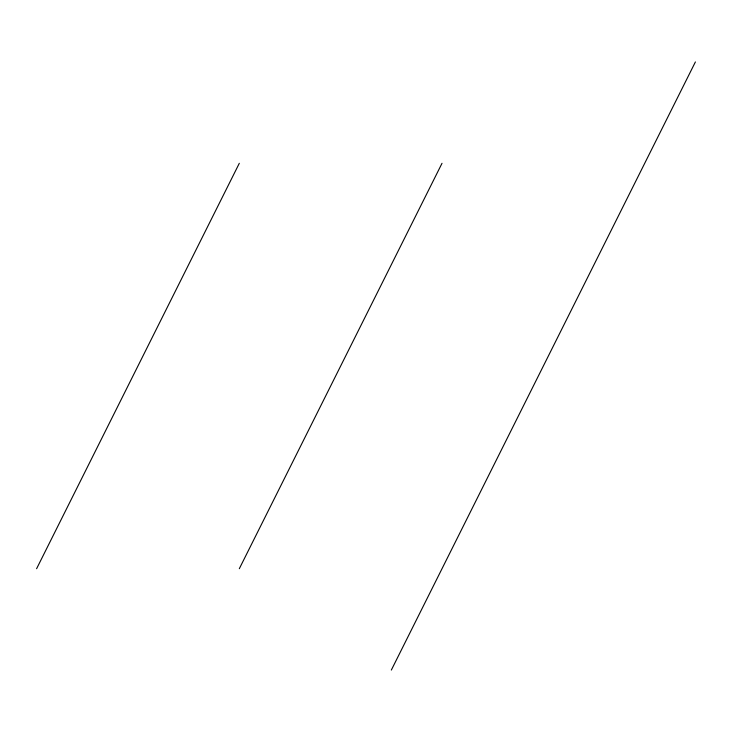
<?xml version="1.0" encoding="UTF-8"?>
<svg xmlns="http://www.w3.org/2000/svg" width="732" height="732" viewBox="0 0 732 732"><rect width="100%" height="100%" fill="white"/><g stroke="black" fill="none" stroke-linecap="round" stroke-linejoin="round"><path stroke-width="1.1" d="M36.6 568.709L239.309 163.291M239.309 568.709L442.018 163.291M391.336 670.064L695.4 61.936"/></g></svg>
